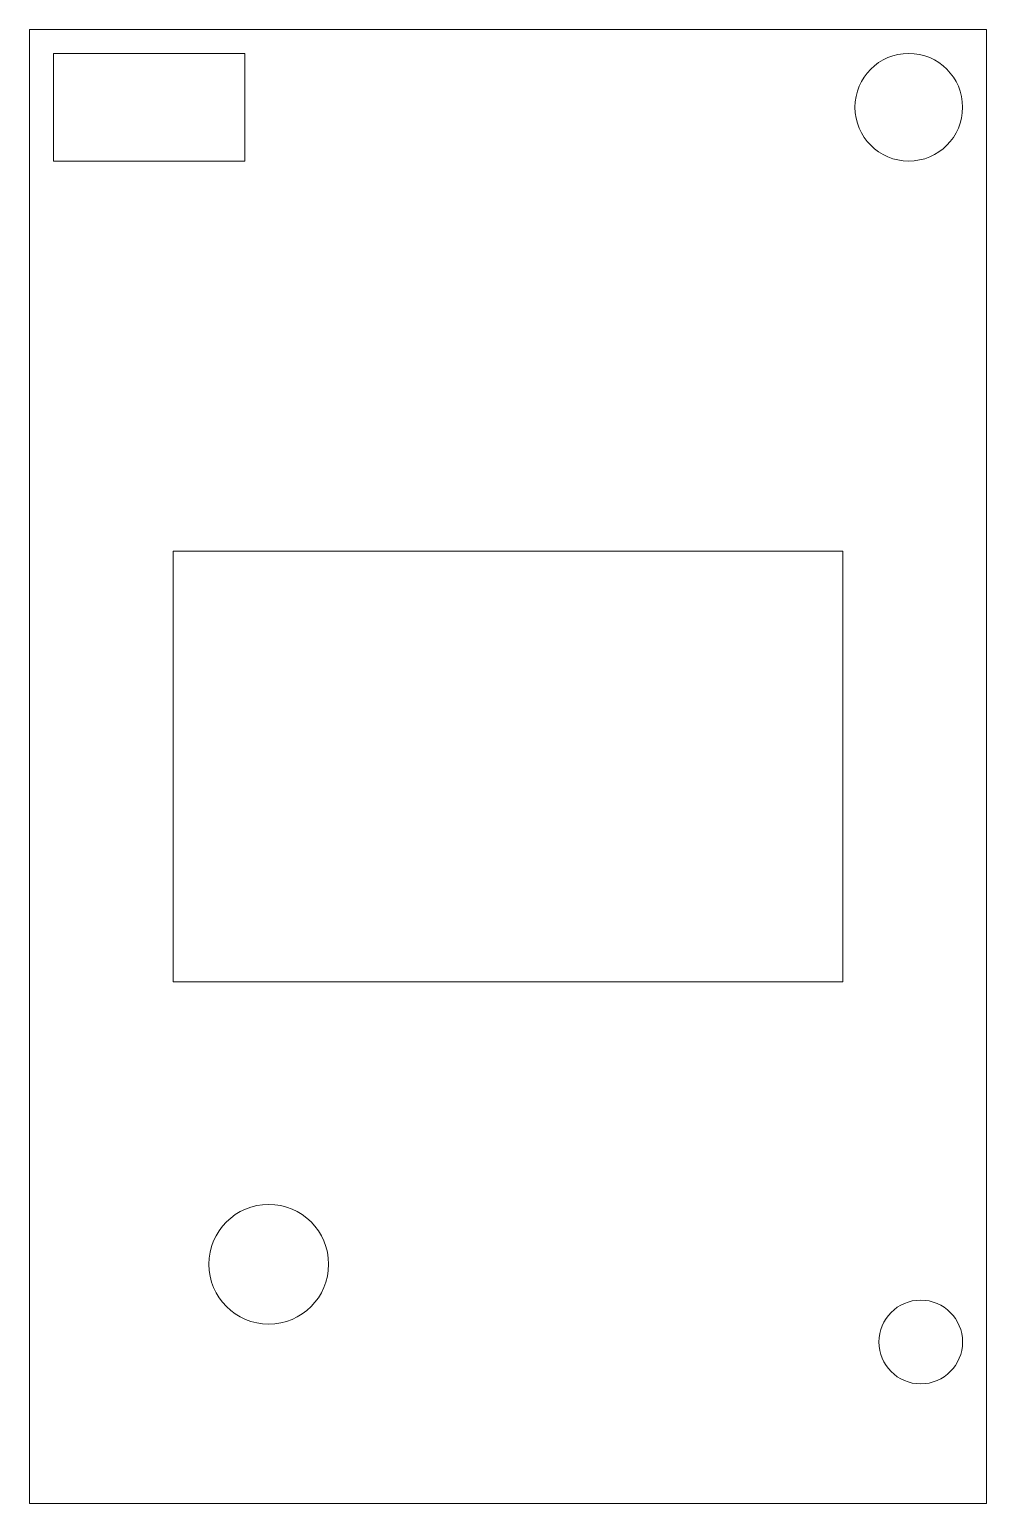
# Model space of a CAD drawing. Header units: millimetres. Extents: x 0 to 40, y 0 to 61.6.
import ezdxf

# ---------------------------------------------------------------- set-up
doc = ezdxf.new("R2010")
doc.units = ezdxf.units.MM

msp = doc.modelspace()

# ---------------------------------------------------------------- linework, layer by layer
at = {"color": 7, "linetype": 'Continuous', "lineweight": 15}
for p, q in [((0, 61.6), (0, 0)), ((40, 61.6), (0, 61.6)), ((40, 0), (40, 61.6)), ((9, 60.6), (1, 60.6)), ((1, 60.6), (1, 56.1)), ((9, 56.1), (9, 60.6)), ((1, 56.1), (9, 56.1)), ((6, 39.8), (6, 21.8)), ((34, 39.8), (6, 39.8)), ((34, 21.8), (34, 39.8)), ((6, 21.8), (34, 21.8)), ((0, 0), (40, 0))]:
    msp.add_line(p, q, dxfattribs=at)
for centre, radius in [((36.75, 58.35), 2.25), ((10, 10), 2.5), ((37.25, 6.75), 1.75)]:
    msp.add_circle(centre, radius, dxfattribs=at)

doc.saveas('drawing.dxf')
